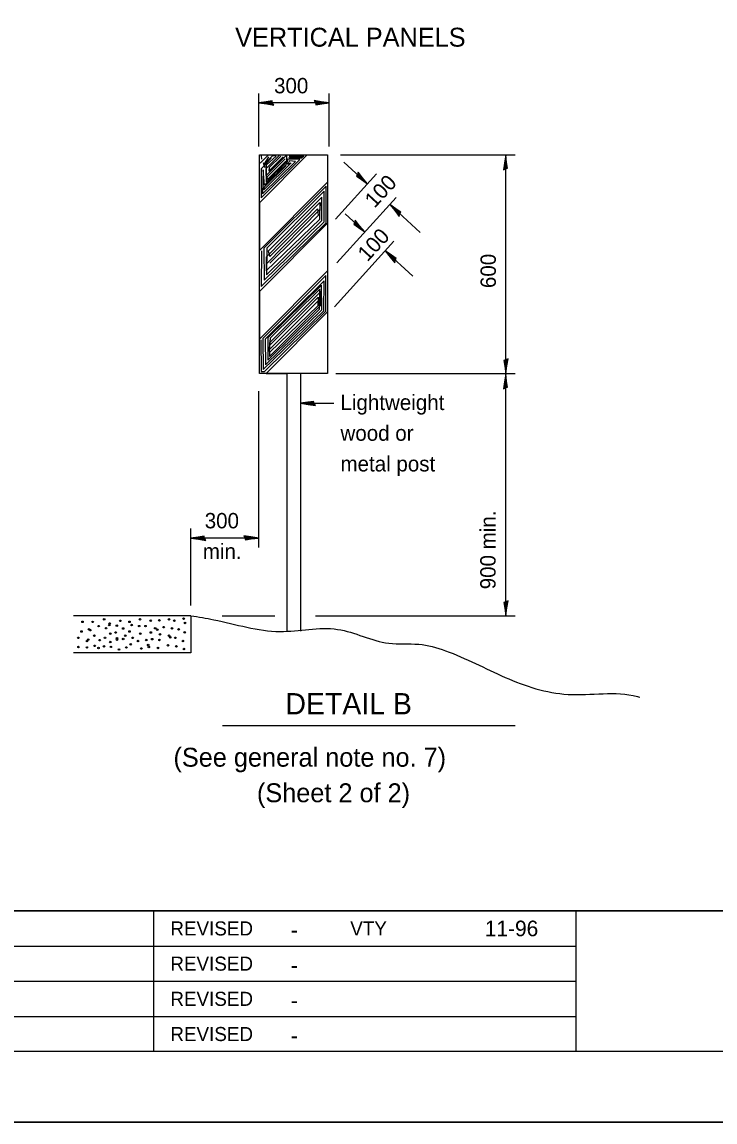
# Model space of a CAD drawing. Extents: x 52832 to 54215, y 64481 to 66497.
# Drawn here: x 53059.9 to 53158.3, y 65344.9 to 65501.2 of the extents above; entities that cross this region are included whole.
import ezdxf

# ---------------------------------------------------------------- set-up
doc = ezdxf.new("R2010")
doc.units = 0
for name, color, linetype in [('Design_EX_Roadway Dimensions', 7, 'Continuous'), ('Level 48', 7, 'Continuous'), ('Sheets_50 Reference Boundary', 7, 'Continuous'), ('Sheets_General Details', 7, 'Continuous'), ('Sheets_Printer Plotting Border', 7, 'Continuous')]:
    doc.layers.add(name, color=color, linetype=linetype)

msp = doc.modelspace()

# ---------------------------------------------------------------- linework, layer by layer
at = {"layer": 'Design_EX_Roadway Dimensions'}
for p, q in [((53093.51, 65483.47), (53093.51, 65491.01)), ((53103.51, 65483.45), (53103.51, 65491.01)), ((53103.51, 65489.67), (53093.51, 65489.67)), ((53105.13, 65482.26), (53129.94, 65482.26)), ((53128.6, 65451.18), (53128.6, 65482.26)), ((53105.62, 65481.24), (53108.97, 65478.15)), ((53104.42, 65473.14), (53110.25, 65479.56)), ((53104.58, 65466.93), (53113.01, 65476.21)), ((53112.12, 65475.24), (53116.43, 65471.26)), ((53105.79, 65473.9), (53108.57, 65471.33)), ((53104.27, 65460.71), (53112.7, 65470)), ((53111.47, 65468.64), (53115.39, 65465.03)), ((53129.94, 65451.18), (53104.47, 65451.18)), ((53128.6, 65416.81), (53128.6, 65451.18)), ((53093.51, 65426.5), (53093.51, 65448.73)), ((53099.42, 65446.99), (53104.17, 65446.99)), ((53083.84, 65418.25), (53083.84, 65429.19)), ((53093.51, 65427.84), (53083.84, 65427.84)), ((53101.58, 65416.81), (53129.94, 65416.81))]:
    msp.add_line(p, q, dxfattribs=at)
for points in [[(53095.47, 65489.64), (53095.4, 65489.93), (53094.57, 65489.8), (53093.51, 65489.67), (53094.65, 65489.51), (53095.64, 65489.33), (53095.47, 65489.64), (53095.38, 65489.83), (53094.23, 65489.66), (53095.49, 65489.44), (53095.3, 65489.69), (53094.77, 65489.65), (53095.28, 65489.58)], [(53101.56, 65489.69), (53101.62, 65489.4), (53102.45, 65489.53), (53103.51, 65489.67), (53102.38, 65489.82), (53101.38, 65489.99), (53101.56, 65489.69), (53101.65, 65489.5), (53102.8, 65489.67), (53101.54, 65489.89), (53101.72, 65489.64), (53102.25, 65489.67), (53101.74, 65489.75)], [(53128.57, 65480.3), (53128.86, 65480.37), (53128.73, 65481.2), (53128.6, 65482.26), (53128.44, 65481.12), (53128.26, 65480.13), (53128.57, 65480.3), (53128.76, 65480.39), (53128.59, 65481.55), (53128.37, 65480.28), (53128.62, 65480.47), (53128.59, 65481), (53128.51, 65480.49)], [(53107.55, 65479.5), (53107.4, 65479.24), (53108.1, 65478.77), (53108.97, 65478.15), (53108.24, 65479.03), (53107.63, 65479.84), (53107.55, 65479.5), (53107.49, 65479.3), (53108.45, 65478.64), (53107.67, 65479.65), (53107.64, 65479.35), (53108.05, 65479.01), (53107.73, 65479.41)], [(53113.54, 65473.89), (53113.69, 65474.15), (53113, 65474.61), (53112.12, 65475.24), (53112.85, 65474.35), (53113.46, 65473.54), (53113.54, 65473.89), (53113.61, 65474.09), (53112.65, 65474.75), (53113.42, 65473.73), (53113.45, 65474.04), (53113.04, 65474.38), (53113.36, 65473.97)], [(53107.15, 65472.68), (53107, 65472.42), (53107.7, 65471.95), (53108.57, 65471.33), (53107.84, 65472.21), (53107.23, 65473.02), (53107.15, 65472.68), (53107.09, 65472.48), (53108.05, 65471.81), (53107.27, 65472.83), (53107.24, 65472.53), (53107.65, 65472.19), (53107.33, 65472.59)], [(53112.89, 65467.29), (53113.04, 65467.55), (53112.35, 65468.02), (53111.47, 65468.64), (53112.2, 65467.76), (53112.82, 65466.95), (53112.89, 65467.29), (53112.96, 65467.49), (53112, 65468.15), (53112.78, 65467.14), (53112.81, 65467.45), (53112.39, 65467.78), (53112.72, 65467.38)], [(53128.62, 65453.14), (53128.33, 65453.08), (53128.46, 65452.25), (53128.6, 65451.18), (53128.75, 65452.32), (53128.93, 65453.32), (53128.62, 65453.14), (53128.43, 65453.06), (53128.6, 65451.9), (53128.82, 65453.16), (53128.57, 65452.98), (53128.6, 65452.44), (53128.68, 65452.96)], [(53128.57, 65449.23), (53128.86, 65449.29), (53128.73, 65450.12), (53128.6, 65451.18), (53128.44, 65450.05), (53128.26, 65449.05), (53128.57, 65449.23), (53128.76, 65449.32), (53128.59, 65450.47), (53128.37, 65449.21), (53128.62, 65449.39), (53128.59, 65449.92), (53128.51, 65449.41)], [(53101.37, 65446.96), (53101.31, 65447.25), (53100.48, 65447.13), (53099.42, 65446.99), (53100.55, 65446.83), (53101.55, 65446.66), (53101.37, 65446.96), (53101.28, 65447.15), (53100.13, 65446.99), (53101.39, 65446.76), (53101.21, 65447.01), (53100.68, 65446.98), (53101.19, 65446.9)], [(53085.79, 65427.82), (53085.73, 65428.11), (53084.9, 65427.98), (53083.84, 65427.84), (53084.97, 65427.69), (53085.97, 65427.51), (53085.79, 65427.82), (53085.71, 65428.01), (53084.55, 65427.84), (53085.81, 65427.62), (53085.63, 65427.87), (53085.1, 65427.83), (53085.61, 65427.76)], [(53091.55, 65427.87), (53091.62, 65427.58), (53092.45, 65427.71), (53093.51, 65427.84), (53092.37, 65428), (53091.38, 65428.17), (53091.55, 65427.87), (53091.64, 65427.68), (53092.79, 65427.85), (53091.53, 65428.07), (53091.72, 65427.82), (53092.25, 65427.85), (53091.74, 65427.93)], [(53128.62, 65418.76), (53128.33, 65418.7), (53128.46, 65417.87), (53128.6, 65416.81), (53128.75, 65417.94), (53128.93, 65418.94), (53128.62, 65418.76), (53128.43, 65418.68), (53128.6, 65417.52), (53128.82, 65418.79), (53128.57, 65418.6), (53128.6, 65418.07), (53128.68, 65418.58)]]:
    msp.add_lwpolyline(points, dxfattribs=at)
at = {"layer": 'Level 48'}
msp.add_lwpolyline([(52855.07, 65784.88), (53535.07, 65784.88), (53535.07, 65344.88), (52855.07, 65344.88)], close=True, dxfattribs=at)
at = {"layer": 'Sheets_50 Reference Boundary'}
msp.add_lwpolyline([(52895.07, 65774.88), (53525.07, 65774.88), (53525.07, 65374.88), (52895.07, 65374.88)], close=True, dxfattribs=at)
at = {"layer": 'Sheets_General Details'}
for p, q in [((53094.87, 65482.23), (53093.84, 65482.17)), ((53093.87, 65482.13), (53093.9, 65481.65)), ((53094.26, 65480.9), (53094.95, 65481.98)), ((53095.5, 65482.17), (53094.29, 65480.96)), ((53094.6, 65480.88), (53095.96, 65482.1)), ((53097.27, 65481.69), (53094.68, 65479.1)), ((53094.74, 65478.79), (53097.34, 65481.4)), ((53095.97, 65482.16), (53095.53, 65482.16)), ((53097.82, 65482.07), (53099.89, 65482.1)), ((53097.85, 65481.82), (53097.9, 65481.96)), ((53099.58, 65481.82), (53097.85, 65481.82)), ((53097.9, 65481.96), (53099.53, 65481.99)), ((53099.89, 65482.1), (53099.58, 65481.82)), ((53094.37, 65480.46), (53094.17, 65481.15)), ((53094.29, 65480.96), (53094.37, 65480.46)), ((53094.6, 65480.27), (53094.6, 65480.88)), ((53094.68, 65479.1), (53094.74, 65478.79)), ((53099.42, 65451.24), (53099.42, 65437.4)), ((53099.42, 65437.4), (53099.42, 65432.09)), ((53099.42, 65432.09), (53099.42, 65414.61)), ((53083.86, 65416.81), (53067.2, 65416.81)), ((53083.86, 65416.81), (53083.86, 65411.53)), ((53088.33, 65416.81), (53095.81, 65416.81)), ((53083.86, 65411.53), (53067.21, 65411.53)), ((53088.35, 65401.19), (53129.94, 65401.19)), ((52895.07, 65374.88), (53525.07, 65374.88)), ((53078.55, 65374.88), (53078.55, 65354.88)), ((53138.55, 65374.88), (53138.55, 65354.88)), ((52954.55, 65369.88), (53138.55, 65369.88)), ((52954.55, 65364.88), (53138.55, 65364.88)), ((52954.55, 65359.88), (53138.55, 65359.88)), ((53535.07, 65344.88), (52855.07, 65344.88))]:
    msp.add_line(p, q, dxfattribs=at)
msp.add_lwpolyline([(52895.07, 65774.88), (53525.07, 65774.88), (53525.07, 65354.88), (52895.07, 65354.88)], close=True, dxfattribs=at)
for points in [[(53093.6, 65482.26), (53103.29, 65482.26), (53103.29, 65451.24), (53093.6, 65451.24), (53093.6, 65482.26), (53100.39, 65482.26), (53093.6, 65475.47), (53093.6, 65468.69), (53103.29, 65478.38), (53103.29, 65472.57), (53093.6, 65462.87), (53093.6, 65456.08), (53103.29, 65465.78), (53103.29, 65459.96), (53094.57, 65451.24), (53097.48, 65451.24), (53097.48, 65437.69)], [(53094.78, 65482.17), (53093.73, 65481.1)], [(53095.25, 65481.81), (53093.83, 65480.27), (53093.83, 65476.15), (53099.33, 65481.61), (53097.64, 65481.65), (53097.44, 65480.96), (53094.33, 65477.96), (53094.15, 65480.14), (53094.02, 65476.73), (53098.72, 65481.35), (53097.87, 65481.42), (53097.64, 65480.96), (53098.1, 65481.15), (53094.21, 65477.3), (53094.33, 65477.73), (53097.41, 65480.77)], [(53094.57, 65480.32), (53094.57, 65478.38), (53097.48, 65481.29), (53097.48, 65482.26), (53094.57, 65479.35), (53094.57, 65480.32), (53096.51, 65482.26)], [(53096.64, 65482.09), (53094.98, 65480.5), (53094.95, 65479.94), (53096.97, 65481.98)], [(53093.9, 65468.65), (53093.86, 65463.57), (53103.09, 65472.63), (53103.07, 65477.19), (53103.11, 65477.83), (53094.25, 65469.01), (53094.28, 65464.49), (53102.78, 65472.75), (53102.81, 65477.14), (53094.66, 65469.01), (53094.59, 65465.22), (53102.47, 65472.96), (53102.46, 65476.27), (53094.85, 65468.59), (53095.08, 65467.86), (53101.85, 65474.63), (53101.93, 65473.67), (53095.08, 65466.9)], [(53102.17, 65475.51), (53094.57, 65467.72), (53094.57, 65465.78), (53102.18, 65473.16), (53102.25, 65475.51), (53102.21, 65474.51), (53094.57, 65466.75)], [(53093.82, 65455.98), (53093.85, 65451.48), (53094.34, 65451.49), (53103.02, 65460.07), (53103.04, 65465.14), (53094.08, 65456.19), (53094.15, 65451.77), (53102.76, 65460.1), (53102.78, 65464.4), (53094.41, 65456.08), (53094.45, 65452.44), (53102.48, 65460.26), (53102.43, 65463.78), (53094.81, 65456.28), (53094.8, 65453.13), (53102.12, 65460.35), (53102.2, 65463.19), (53095.11, 65456.23), (53095.04, 65455.2), (53101.97, 65462.06), (53101.89, 65460.84), (53095.08, 65454.23)], [(53095.01, 65455), (53095.04, 65453.64), (53102.32, 65460.93), (53102.32, 65462.87), (53095.02, 65455.58), (53095.04, 65454.63), (53102.32, 65461.9)], [(53097.48, 65437.69), (53097.48, 65431.94)], [(53097.48, 65431.94), (53097.48, 65414.65)]]:
    msp.add_lwpolyline(points, dxfattribs=at)
for centre in [(53068.47, 65415.94), (53069.91, 65415.93), (53071.55, 65416.3), (53072.34, 65415.7), (53073.83, 65416.08), (53075.15, 65415.94), (53076.65, 65416.3), (53078.16, 65416.09), (53079.39, 65416.15), (53080.75, 65416.28), (53081.52, 65416.09), (53082.83, 65416.4), (53083.03, 65415.78), (53068.33, 65414.57), (53069.39, 65414.87), (53069.59, 65414.75), (53070.75, 65415.33), (53071.82, 65415.03), (53072.27, 65415.48), (53072.42, 65414.27), (53073.18, 65414.42), (53073.35, 65415.4), (53074.24, 65414.99), (53075.15, 65414.57), (53075.45, 65415.48), (53076.52, 65415.33), (53076.67, 65414.27), (53077.42, 65415.33), (53078.18, 65414.42), (53078.79, 65415.03), (53079.09, 65414.82), (53079.47, 65414.16), (53080, 65415.18), (53081.19, 65415.01), (53082.12, 65414.87), (53082.99, 65414.44), (53067.87, 65413.66), (53069.09, 65413.21), (53069.28, 65413.42), (53070.15, 65413.96), (53070.19, 65412.53), (53070.91, 65413.33), (53071.66, 65413.66), (53072.42, 65413.06), (53073.36, 65413.62), (53073.36, 65413.4), (53074.24, 65413.51), (53074.54, 65413.96), (53075.32, 65412.75), (53075.61, 65413.66), (53076.36, 65413.21), (53077.53, 65413.35), (53077.8, 65412.64), (53078.36, 65413.48), (53079.4, 65413.36), (53080.61, 65412.6), (53080.76, 65413.96), (53080.93, 65413.73), (53081.67, 65413.66), (53082.73, 65413.21), (53067.89, 65412.35), (53069.09, 65412.3), (53070.74, 65412.23), (53071.51, 65412.45), (53072.5, 65412.38), (53073.64, 65412.01), (53074.7, 65412.3), (53076.82, 65412.15), (53077.89, 65412.35), (53079.19, 65412.23), (53081.81, 65412.45), (53082.87, 65412.07)]:
    msp.add_circle(centre, 0.109, dxfattribs=at)
msp.add_spline([(53083.86, 65416.81), (53087.13, 65416.24), (53096.53, 65414.57), (53104.71, 65414.87), (53111.99, 65412.9), (53116.23, 65412.75), (53120.02, 65411.84), (53128.51, 65408.05), (53137.45, 65405.63), (53147.31, 65405.32), (53147.66, 65405.22)], degree=3, dxfattribs=at)
at = {"layer": 'Sheets_Printer Plotting Border'}
msp.add_lwpolyline([(52855.07, 65344.88), (53535.07, 65344.88), (53535.07, 65784.88), (52855.07, 65784.88)], close=True, dxfattribs=at)

# ---------------------------------------------------------------- texts
at = {"layer": 'Design_EX_Roadway Dimensions'}
for s, height, p in [('300', 2.182, (53095.68, 65491.02)), ('Lightweight', 2.1817, (53105.12, 65446.02)), ('wood or', 2.182, (53105.12, 65441.66)), ('metal post', 2.182, (53105.12, 65437.3)), ('300', 2.182, (53085.83, 65429.22)), ('min.', 2.182, (53085.56, 65424.86))]:
    msp.add_text(s, height=height, dxfattribs=at).set_placement(p)
for s, rotation, p in [('100', 47.2493, (53109.96, 65474.61)), ('100', 47.2493, (53108.95, 65467)), ('600', 90, (53127.2, 65463.35)), ('900 min.', 90, (53127.16, 65420.56))]:
    msp.add_text(s, height=2.182, rotation=rotation, dxfattribs=at).set_placement(p)
at = {"layer": 'Sheets_General Details'}
for s, height, p in [('VERTICAL PANELS', 2.6858, (53090.16, 65497.65)), ('DETAIL B', 3.022, (53097.3, 65402.79)), ('(See general note no. 7)', 2.6858, (53081.39, 65395.36)), ('(Sheet 2 of 2)', 2.6858, (53093.25, 65390.31)), ('REVISED', 2, (53080.95, 65371.38)), ('-', 2.4, (53098.03, 65370.98)), ('VTY', 2, (53106.51, 65371.38)), ('11-96', 2.22, (53125.63, 65371.27)), ('REVISED', 2, (53080.95, 65366.38)), ('-', 2.4, (53098.03, 65365.98)), ('REVISED', 2, (53080.95, 65361.38)), ('-', 2.4, (53098.03, 65360.98)), ('REVISED', 2, (53080.95, 65356.38)), ('-', 2.4, (53098.03, 65355.98))]:
    msp.add_text(s, height=height, dxfattribs=at).set_placement(p)

doc.saveas('drawing.dxf')
